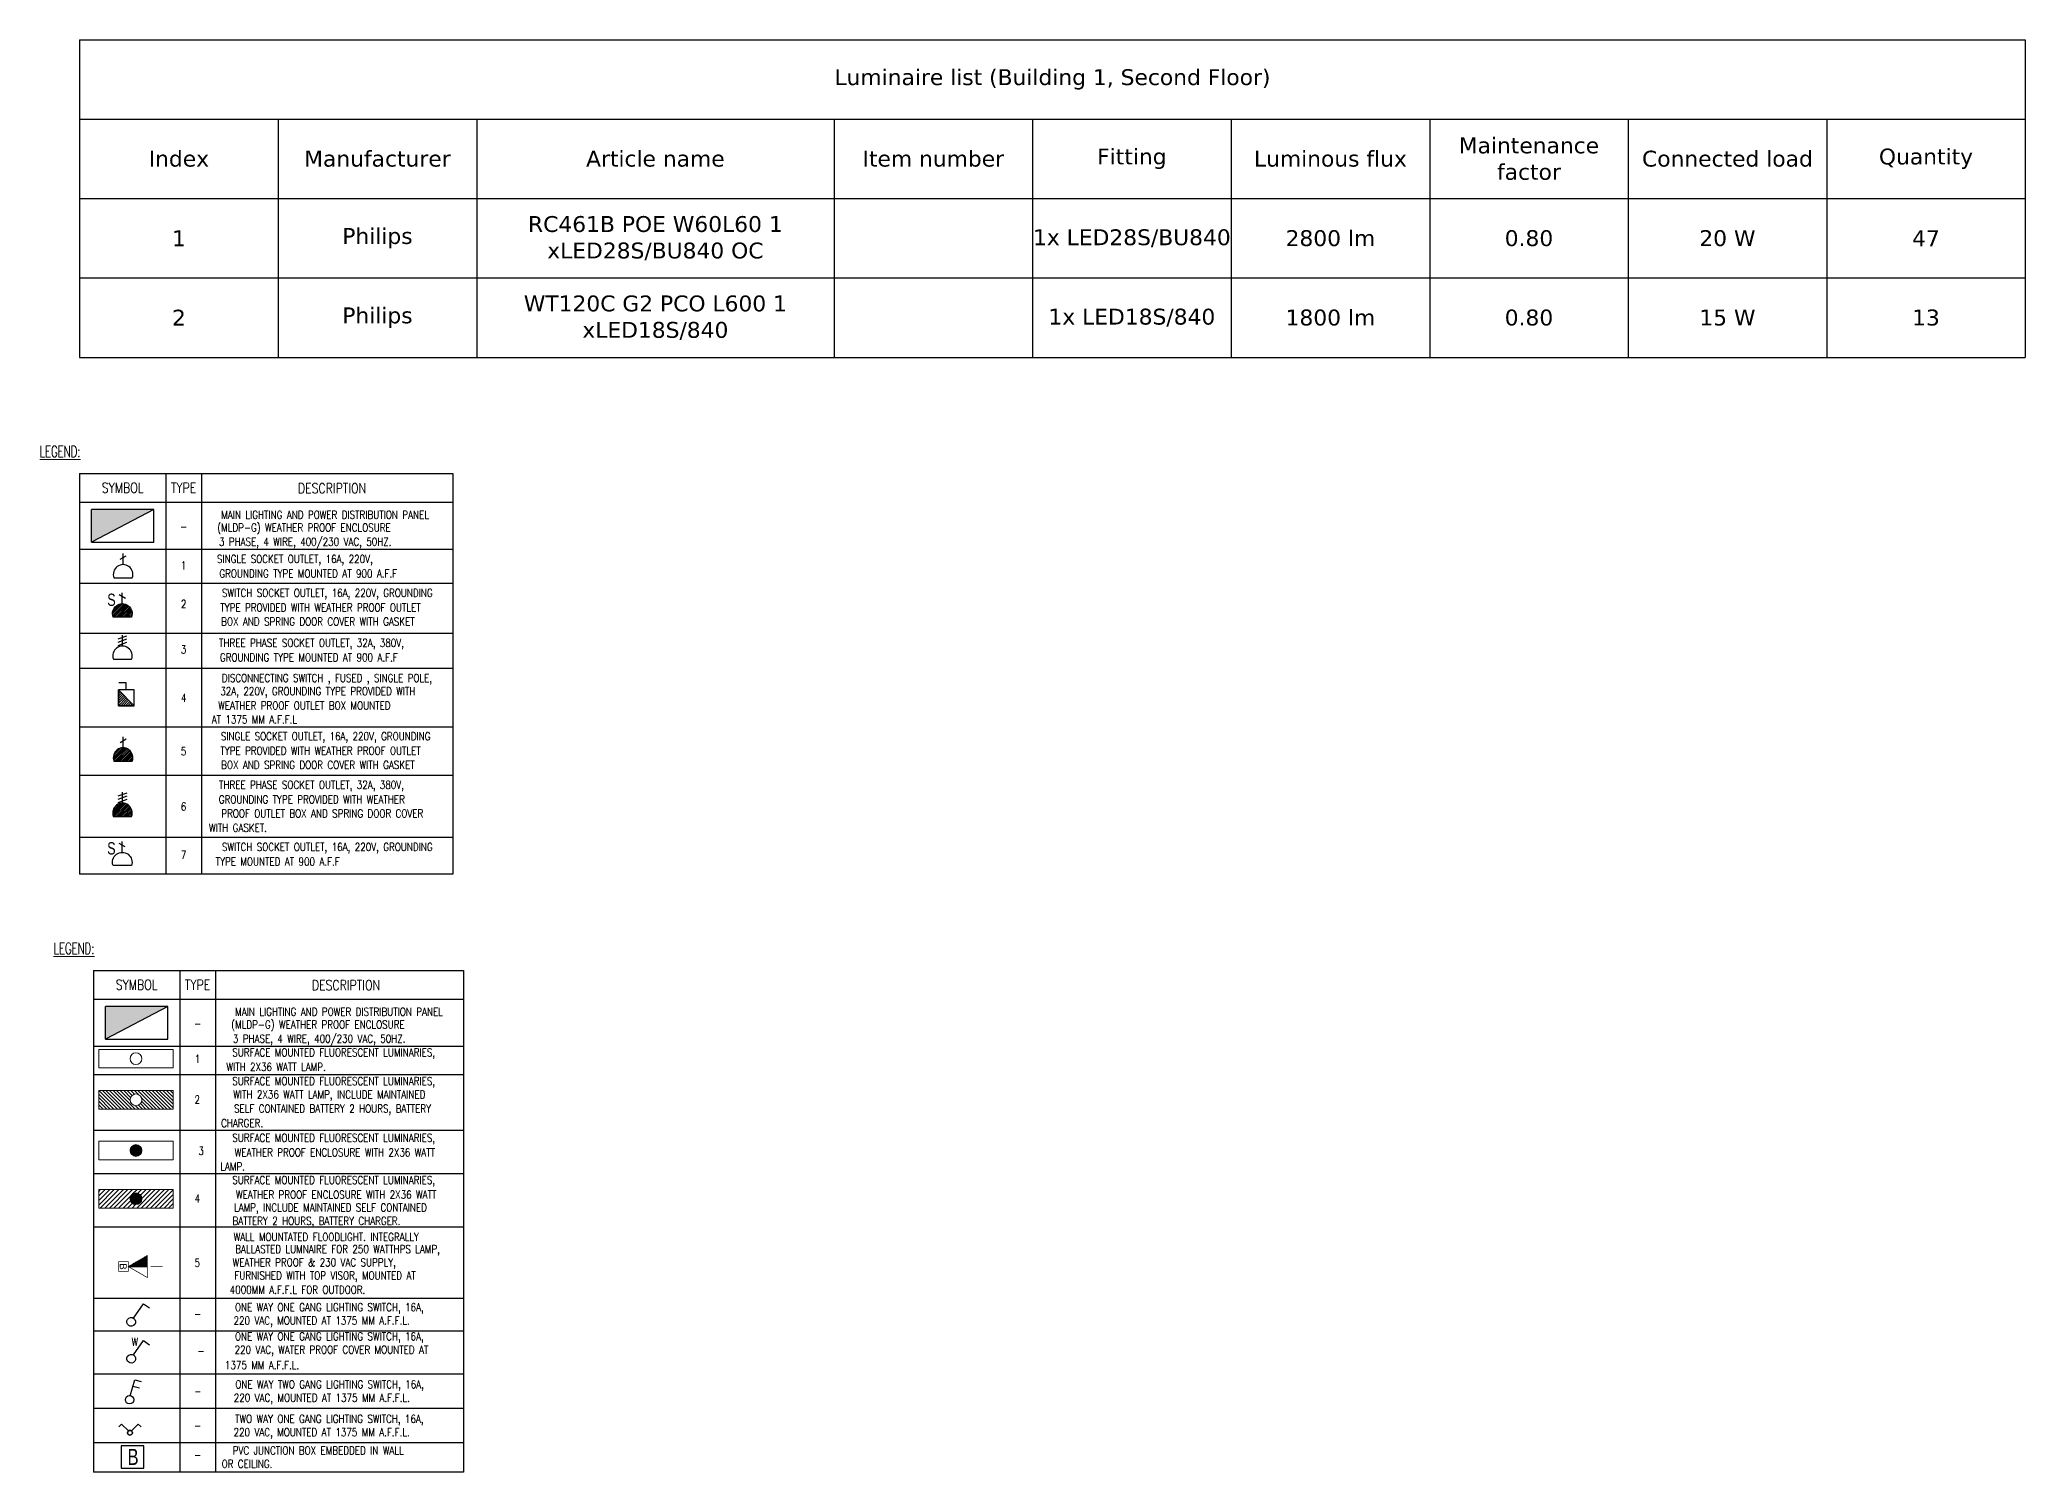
# Model space of a CAD drawing. Header units: inches. Extents: x 0 to 46333, y 12439 to 30520.
# Drawn here: x 21271 to 46333, y 12439 to 30520 of the extents above; entities that cross this region are included whole.
import ezdxf
from ezdxf.enums import TextEntityAlignment as Align

# ---------------------------------------------------------------- set-up
doc = ezdxf.new("R2010")
doc.units = ezdxf.units.IN
doc.header["$MEASUREMENT"] = 0
doc.linetypes.add('DASHDOT', pattern=[1, 0.5, -0.25, 0, -0.25])
for name, color, linetype, lineweight in [('CIVIL', 7, 'Continuous', 0), ('CONDUIT', 2, 'Continuous', 0), ('E-LT-SW', 7, 'Continuous', 25), ('E-LT-SYM-NM', 7, 'Continuous', 0), ('E-LT-TXT', 2, 'Continuous', 25), ('FIXTURE', 2, 'Continuous', 0), ('TEXT', 2, 'Continuous', 0), ('WIRING', 3, 'Continuous', 0)]:
    doc.layers.add(name, color=color, linetype=linetype, lineweight=lineweight)
doc.layers.add('DLX_FL1_LUMKEY', color=7, linetype='Continuous', true_color=0x969696)
for name, color, linetype in [('E-LT-FIX-NM-CLG', 7, 'Continuous'), ('E-PW-SYM', 7, 'Continuous'), ('E-PW-TXT', 2, 'Continuous'), ('Layer1', 8, 'Continuous'), ('v.p', 7, 'Continuous'), ('veportes', 5, 'Continuous')]:
    doc.layers.add(name, color=color, linetype=linetype)
doc.styles.add('a', font='arial.ttf', dxfattribs={"height": 30})
doc.styles.add('EN-SCL', font='swisscl.ttf')
doc.styles.add('ROMDIM', font='romans.shx', dxfattribs={"width": 0.65})
doc.styles.add('TableTextStyle', font='')
doc.styles.get('TableTextStyle').set_extended_font_data('VERDANA.TTF')

# ---------------------------------------------------------------- blocks, each defined once
blk = doc.blocks.new('*T0')
at = {"layer": 'DLX_FL1_LUMKEY', "color": 0, "linetype": 'ByBlock', "lineweight": -2, "transparency": 16777216}
for p, q in [((0, 0), (24557, 0)), ((0, 0), (0, -4009)), ((24557, 0), (24557, -4009)), ((0, -1002), (24557, -1002)), ((2506, -1002), (2506, -4009)), ((5012, -1002), (5012, -4009)), ((9522, -1002), (9522, -4009)), ((12028, -1002), (12028, -4009)), ((14534, -1002), (14534, -4009)), ((17040, -1002), (17040, -4009)), ((19545, -1002), (19545, -4009)), ((22051, -1002), (22051, -4009)), ((0, -2005), (24557, -2005)), ((0, -3007), (24557, -3007)), ((0, -4009), (24557, -4009))]:
    blk.add_line(p, q, dxfattribs=at)
at = {"layer": 'DLX_FL1_LUMKEY', "color": 0, "transparency": 16777216, "attachment_point": 5, "style": 'TableTextStyle'}
for s, insert, char_height, width in [('Luminaire list (Building 1, Second Floor)', (12279, -501), 200.47, 24436.79), ('Maintenance factor', (18293, -1503), 200.47, 2385.54), ('Index', (1253, -1503), 200.5, 2385.54), ('Manufacturer', (3759, -1503), 200.47, 2385.54), ('Article name', (7267, -1503), 200.47, 4390.2), ('Item number', (10775, -1503), 200.47, 2385.54), ('Fitting', (13281, -1503), 200.5, 2385.54), ('Luminous flux', (15787, -1503), 200.47, 2385.54), ('Connected load', (20798, -1503), 200.47, 2385.54), ('Quantity', (23304, -1503), 200.5, 2385.54), ('RC461B POE W60L60 1 xLED28S/BU840 OC', (7267, -2506), 200.47, 4390.2), ('1', (1253, -2506), 200, 2385.54), ('Philips', (3759, -2506), 200.5, 2385.54), ('1x LED28S/BU840', (13281, -2506), 200.47, 2385.54), ('2800 lm', (15787, -2506), 200.5, 2385.54), ('0.80', (18293, -2506), 200.5, 2385.54), ('20 W', (20798, -2506), 200.5, 2385.54), ('47', (23304, -2506), 200.5, 2385.54), ('WT120C G2 PCO L600 1 xLED18S/840', (7267, -3508), 200.47, 4390.2), ('2', (1253, -3508), 200, 2385.54), ('Philips', (3759, -3508), 200.5, 2385.54), ('1x LED18S/840', (13281, -3508), 200.47, 2385.54), ('1800 lm', (15787, -3508), 200.5, 2385.54), ('0.80', (18293, -3508), 200.5, 2385.54), ('15 W', (20798, -3508), 200.5, 2385.54), ('13', (23304, -3508), 200.5, 2385.54)]:
    blk.add_mtext(s, dxfattribs=dict(at, insert=insert, char_height=char_height, width=width))
blk = doc.blocks.new('FAG')
at = {"lineweight": 0}
blk.add_hatch(color=13, dxfattribs=at).paths.add_polyline_path([(0.3, 0.041), (-0.3, 0.041), (-0.3, -0.275)])
at = {"layer": 'Layer1'}
for p, q in [((0.3, 0.041), (-0.3, 0.041)), ((-0.3, -0.275), (-0.3, 0.041)), ((0.3, 0.041), (-0.3, -0.275)), ((0.3, -0.275), (0.3, 0.041)), ((-0.3, -0.275), (0.3, -0.275))]:
    blk.add_line(p, q, dxfattribs=at)
blk = doc.blocks.new('E-S03')
at = {"layer": 'E-PW-SYM', "color": 0}
for p, q in [((-63, 381), (63, 451)), ((-187, 0), (187, 0))]:
    blk.add_line(p, q, dxfattribs=at)
at = {"layer": 'E-PW-SYM', "color": 4}
blk.add_line((0, 270), (0, 495), dxfattribs=at)
at = {"layer": 'E-PW-SYM', "color": 0}
blk.add_arc((0, 70), 200, 339.5371, 200.4629, dxfattribs=at)
at = {"layer": 'E-PW-TXT', "style": 'EN-SCL'}
for tag, p in [('SOCKET3 ABB.', (185, 727)), ('SOCKET3', (534, 203))]:
    blk.add_attdef(tag, text='', height=250, dxfattribs=at).set_placement(p, align=Align.MIDDLE_CENTER)
blk = doc.blocks.new('E-DS02')
at = {"layer": 'E-PW-SYM'}
blk.add_line((177, 354), (-177, 0), dxfattribs=at)
blk.add_lwpolyline([(-177, 354), (-177, 0), (177, 0), (177, 354)], close=True, dxfattribs=at)
blk.add_lwpolyline([(177, 177), (337, 177), (337, 344)], dxfattribs=at)
at = {"layer": 'E-PW-TXT', "style": 'EN-SCL'}
for tag, p in [('DESCONNECT2', (545, 1110)), ('EQUIPMENT2', (545, 780))]:
    blk.add_attdef(tag, text='', height=250, dxfattribs=at).set_placement(p, align=Align.MIDDLE_LEFT)
blk.add_attdef('DISCON2.', text='', height=250, dxfattribs=at).set_placement((685, 203), align=Align.MIDDLE_CENTER)
blk = doc.blocks.new('S5')
at = {"linetype": 'Continuous'}
h = blk.add_hatch(dxfattribs=at)
h.set_pattern_fill('ANSI31', color=1, scale=300, style=0)
h.paths.add_polyline_path([(-457, -197), (-104, -550), (-457, -550)])
blk.add_lwpolyline([(-457, -197), (-104, -550), (-457, -550), (-457, -197)])
at = {"layer": 'E-PW-SYM', "color": 7, "rotation": 90}
blk.add_blockref('E-DS02', (-104, -373), dxfattribs=at)
blk = doc.blocks.new('SW-S-WP')
at = {"layer": 'veportes', "linetype": 'Continuous'}
h = blk.add_hatch(dxfattribs=at)
h.set_pattern_fill('ANSI31', color=1, scale=125, style=0)
h.set_pattern_definition([(45, (27655.371, -14616.151), (-11.04854346, 11.04854346), [])])
edge = h.paths.add_edge_path()
edge.add_arc((560451, 114616), 123, 339.5371, 560.4629)
edge.add_line((560336, 114573), (560565, 114573))
at = {"layer": 'E-PW-SYM', "color": 4}
ref = blk.add_blockref('E-S03', (560451, 114572), dxfattribs=dict(at, xscale=-0.6186868656768638, yscale=0.6186868694394434, zscale=0.6186868686868686))
ref.add_attrib('SOCKET3 ABB.', 'S', dxfattribs={"layer": 'E-PW-TXT', "height": 155, "style": 'EN-SCL'}).set_placement((560314, 114790), align=Align.MIDDLE_CENTER)
blk = doc.blocks.new('S-WE-P')
at = {"layer": 'veportes', "linetype": 'Continuous'}
h = blk.add_hatch(dxfattribs=at)
h.set_pattern_fill('ANSI31', color=1, scale=125, style=0)
h.set_pattern_definition([(45, (27665.824, -14194.343), (-11.04854346, 11.04854346), [])])
edge = h.paths.add_edge_path()
edge.add_arc((560461, 115038), 123, 339.5371, 560.4629)
edge.add_line((560346, 114995), (560576, 114995))
at = {"layer": 'E-PW-SYM', "color": 4, "xscale": 0.6186868656768638, "yscale": 0.6186868656768638, "zscale": 0.6186868656768638}
blk.add_blockref('E-S03', (560461, 114993), dxfattribs=at)
blk = doc.blocks.new('E-S05')
at = {"layer": 'E-PW-SYM', "color": 4}
for p, q in [((-89, 418), (93, 483)), ((-89, 352), (93, 418)), ((0, 270), (0, 495)), ((-89, 286), (93, 352))]:
    blk.add_line(p, q, dxfattribs=at)
at = {"layer": 'E-PW-SYM', "color": 0}
blk.add_line((-187, 0), (187, 0), dxfattribs=at)
blk.add_arc((0, 70), 200, 339.5371, 200.4629, dxfattribs=at)
at = {"layer": 'E-PW-TXT', "style": 'EN-SCL'}
for tag, p in [('SOCKET5 ABB.', (185, 727)), ('SOCKET5', (472, 203))]:
    blk.add_attdef(tag, text='', height=250, dxfattribs=at).set_placement(p, align=Align.MIDDLE_CENTER)
blk = doc.blocks.new('3Q-WP')
at = {"layer": 'veportes', "linetype": 'Continuous'}
h = blk.add_hatch(dxfattribs=at)
h.set_pattern_fill('ANSI31', color=1, scale=125, style=0)
h.set_pattern_definition([(45, (27657.924, -15339.018), (-11.04854346, 11.04854346), [])])
edge = h.paths.add_edge_path()
edge.add_arc((560453, 113893), 123, 339.5371, 560.4629)
edge.add_line((560338, 113850), (560568, 113850))
at = {"layer": 'E-PW-SYM', "color": 4, "xscale": 0.6186868656768638, "yscale": 0.6186868656768638, "zscale": 0.6186868656768638}
blk.add_blockref('E-S05', (560453, 113849), dxfattribs=at)
blk = doc.blocks.new('LIG')
at = {"layer": 'E-LT-FIX-NM-CLG', "color": 2, "lineweight": 0}
blk.add_lwpolyline([(0.6, -0.15), (-0.6, -0.15), (-0.6, 0.15), (0.6, 0.15)], close=True, dxfattribs=at)
at = {"layer": 'E-LT-FIX-NM-CLG', "color": 2, "linetype": 'Continuous', "lineweight": 0}
blk.add_circle((0, 0), 0.0947, dxfattribs=at)
blk = doc.blocks.new('FLU-W.P')
at = {"layer": 'CIVIL', "linetype": 'Continuous'}
h = blk.add_hatch(color=2, dxfattribs=at)
edge = h.paths.add_edge_path()
edge.add_arc((528429, 97871), 94.7, 0, 360)
at = {"layer": 'E-LT-FIX-NM-CLG', "color": 2, "lineweight": 0, "elevation": 0}
blk.add_lwpolyline([(529029, 97721), (527829, 97721), (527829, 98021), (529029, 98021)], close=True, dxfattribs=at)
at = {"layer": 'E-LT-FIX-NM-CLG', "color": 2, "linetype": 'Continuous', "lineweight": 0}
blk.add_circle((528429, 97871), 94.7, dxfattribs=at)
blk = doc.blocks.new('2X36 EM')
at = {"layer": 'CIVIL', "linetype": 'Continuous'}
h = blk.add_hatch(dxfattribs=at)
h.set_pattern_fill('ANSI31', color=1, scale=325, style=0)
h.paths.add_polyline_path([(535218, 113944), (535218, 115144), (535518, 115144), (535518, 113944)])
edge = h.paths.add_edge_path(flags=16)
edge.add_arc((535368, 114544), 94.7, 0, 360)
at = {"layer": 'E-LT-FIX-NM-CLG', "color": 2, "lineweight": 0}
blk.add_lwpolyline([(535218, 113944), (535218, 115144), (535518, 115144), (535518, 113944)], close=True, dxfattribs=at)
at = {"layer": 'E-LT-FIX-NM-CLG', "color": 2, "linetype": 'Continuous', "lineweight": 0}
blk.add_circle((535368, 114544), 94.7, dxfattribs=at)
blk = doc.blocks.new('SW01')
at = {"layer": 'E-LT-SW', "color": 7}
for p, q in [((41, 113), (222, 294)), ((222, 294), (296, 220))]:
    blk.add_line(p, q, dxfattribs=at)
blk.add_circle((0, 64), 64, dxfattribs=at)
blk = doc.blocks.new('1P-2W')
at = {"layer": 'E-LT-SW', "yscale": 0.6267857160855783, "zscale": 0.6267857142857143}
for xscale in [-0.6267857586499304, 0.6267857586499304]:
    blk.add_blockref('SW01', (530151, 119974), dxfattribs=dict(at, xscale=xscale))
blk = doc.blocks.new('S9')
at = {"layer": 'E-PW-SYM'}
blk.add_lwpolyline([(37, 318), (37, 36), (320, 36), (320, 318)], close=True, dxfattribs=at)
at = {"layer": 'E-PW-TXT', "style": 'EN-SCL'}
blk.add_attdef('B', text='', height=200, dxfattribs=at).set_placement((184, 178), align=Align.MIDDLE_CENTER)
blk = doc.blocks.new('A$C17464F4F')
at = {"linetype": 'Continuous'}
h = blk.add_hatch(dxfattribs=at)
h.set_pattern_fill('ANSI31', color=2, scale=125, style=0)
h.paths.add_polyline_path([(812, 260), (272, 260), (812, 572)])
at = {"color": 7, "linetype": 'Continuous'}
blk.add_line((272, 260), (812, 260), dxfattribs=at)
at = {"layer": 'E-LT-SYM-NM', "const_width": 20, "flags": 128}
for points in [[(272, 260), (812, -52), (812, 572)], [(272, 124), (272, 396), (0, 396), (0, 124)]]:
    blk.add_lwpolyline(points, close=True, dxfattribs=at)
blk.add_lwpolyline([(908, 260), (1252, 260)], dxfattribs=at)
at = {"layer": 'CONDUIT', "color": 2, "linetype": 'DASHDOT', "style": 'a'}
blk.add_text('B', height=200, rotation=270, dxfattribs=at).set_placement((28, 356))
blk = doc.blocks.new('VAPOURE')
at = {"layer": 'v.p', "linetype": 'Continuous'}
h = blk.add_hatch(dxfattribs=at)
h.set_pattern_fill('ANSI31', color=1, scale=325, style=0)
h.paths.add_polyline_path([(560116, 112074), (561054, 112074), (561054, 111840), (560116, 111840)])
edge = h.paths.add_edge_path(flags=16)
edge.add_ellipse((560585, 111957), major_axis=(-52.3, 52.3), ratio=1, start_angle=0, end_angle=360)
h = blk.add_hatch(color=2, dxfattribs=at)
edge = h.paths.add_edge_path()
edge.add_ellipse((560585, 111957), major_axis=(-52.3, 52.3), ratio=1, start_angle=0, end_angle=360)
at = {"layer": 'E-LT-FIX-NM-CLG', "color": 2, "lineweight": 0}
for p, q in [((560116, 112074), (561054, 112074)), ((560116, 111840), (560116, 112074)), ((561054, 112074), (561054, 111840)), ((561054, 111840), (560116, 111840))]:
    blk.add_line(p, q, dxfattribs=at)
at = {"layer": 'E-LT-FIX-NM-CLG', "color": 2, "linetype": 'Continuous', "lineweight": 0}
blk.add_ellipse((560585, 111957), major_axis=(-52.3, 52.3), ratio=1, start_param=-0.785398, end_param=5.497787, dxfattribs=at)
blk = doc.blocks.new('E-SW02')
at = {"layer": 'E-LT-SW', "color": 7}
for p, q in [((21, 17), (114, 110)), ((77, 73), (116, 35)), ((114, 110), (152, 72))]:
    blk.add_line(p, q, dxfattribs=at)
blk.add_circle((0, -8), 32.8, dxfattribs=at)
at = {"layer": 'E-LT-TXT', "style": 'EN-SCL'}
blk.add_attdef('SWITCHE1 A/B', text='', height=250, dxfattribs=at).set_placement((-311, 4), align=Align.MIDDLE_CENTER)

msp = doc.modelspace()

# ---------------------------------------------------------------- linework, layer by layer
at = {"layer": 'v.p', "linetype": 'Continuous'}
for p, q in [((21775, 25046), (21775, 19989)), ((22863, 25046), (22863, 19989)), ((23313, 25046), (23313, 19989)), ((26485, 25046), (26485, 19989)), ((26485, 24084), (21775, 24084)), ((26485, 23655), (21775, 23655)), ((26485, 23025), (21775, 23025)), ((26485, 22582), (21775, 22582)), ((26485, 21844), (21775, 21844)), ((26485, 21233), (21775, 21233)), ((26485, 20449), (21775, 20449)), ((26485, 19989), (21775, 19989)), ((21951, 18774), (21951, 12439)), ((23039, 18774), (23039, 12439)), ((23489, 18774), (23489, 12439)), ((26619, 18774), (26619, 12439)), ((26619, 17812), (21951, 17812)), ((26619, 17455), (21951, 17455)), ((26619, 16752), (21951, 16752)), ((26619, 16205), (21951, 16205)), ((26619, 15533), (21951, 15533)), ((26619, 14631), (21951, 14631)), ((26619, 14219), (21951, 14219)), ((26619, 13679), (21951, 13679)), ((26619, 13244), (21951, 13244)), ((26619, 12810), (21951, 12810)), ((26619, 12439), (21951, 12439))]:
    msp.add_line(p, q, dxfattribs=at)
for points in [[(21775, 25046), (26485, 25046)], [(21775, 24684), (26485, 24684)], [(21951, 18774), (26619, 18774)], [(21951, 18411), (26619, 18411)]]:
    msp.add_lwpolyline(points, dxfattribs=at)

# ---------------------------------------------------------------- block references
msp.add_blockref('*T0', (21775, 30520))
at = {"xscale": 0.5656565680646963, "yscale": 0.5656565680646963, "zscale": 0.5656565680646963}
msp.add_blockref('S5', (22523, 22425), dxfattribs=at)
at = {"xscale": 1.010101010100698, "yscale": 1.010101010100698, "zscale": 1.010101010100698}
msp.add_blockref('S9', (22264, 12453), dxfattribs=at).add_auto_attribs({'B': 'B'})
at = {"layer": 'CIVIL', "linetype": 'Continuous', "xscale": 0.7812697854305952, "yscale": 0.7812697854305952, "zscale": 0.7812697854305952, "rotation": 180}
msp.add_blockref('FLU-W.P', (435332, 92964), dxfattribs=at)
at = {"layer": 'E-LT-SW', "xscale": 0.8650601911002302, "yscale": 0.8650601342922073, "zscale": 0.8650601323381149, "rotation": 9.81018626064502}
for p in [(22436, 14282), (22436, 13818)]:
    msp.add_blockref('SW01', p, dxfattribs=at)
at = {"layer": 'E-LT-SW', "color": 7, "xscale": 1.596122297459021, "yscale": 1.596122297459021, "zscale": 1.596122297459021, "rotation": 29.48132203021233}
msp.add_blockref('E-SW02', (22399, 13365), dxfattribs=at)
at = {"layer": 'E-LT-TXT', "color": 0, "xscale": 0.4437829433663865, "yscale": 0.4437829433663865, "zscale": 0.4437829433663865}
msp.add_blockref('A$C17464F4F', (22269, 14920), dxfattribs=at)
at = {"layer": 'E-PW-SYM', "color": 4}
for name, p, xscale, yscale, zscale in [('E-S03', (22324, 23728), 0.6186868656768638, 0.6186868656768638, 0.6186868656768638), ('E-S05', (22316, 22701), 0.6125000000465661, 0.6125000000465661, 0.6125000000465661)]:
    msp.add_blockref(name, p, dxfattribs=dict(at, xscale=xscale, yscale=yscale, zscale=zscale))
ref = msp.add_blockref('E-S03', (22313, 20096), dxfattribs=dict(at, xscale=-0.6186868656768638, yscale=0.6186868694394434, zscale=0.6186868686868686))
ref.add_attrib('SOCKET3 ABB.', 'S', dxfattribs={"layer": 'E-PW-TXT', "height": 155, "style": 'EN-SCL'}).set_placement((22176, 20314), align=Align.MIDDLE_CENTER)
at = {"layer": 'FIXTURE', "color": 0, "xscale": 781.2697855962651, "yscale": 781.2697855962651, "zscale": 781.2697855962651}
msp.add_blockref('LIG', (22486, 17659), dxfattribs=at)
at = {"layer": 'FIXTURE', "linetype": 'Continuous', "xscale": 0.7812697854305952, "yscale": 0.7812697854305952, "zscale": 0.7812697854305952, "rotation": 90}
msp.add_blockref('2X36 EM', (111976, -401127), dxfattribs=at)
at = {"layer": 'Layer1', "xscale": 1307.115409184586, "yscale": 1307.115409184586, "zscale": 1307.115409184586}
for p in [(22319, 24537), (22495, 18264)]:
    msp.add_blockref('FAG', p, dxfattribs=at)
at = {"layer": 'v.p', "color": 1, "linetype": 'Continuous'}
msp.add_blockref('VAPOURE', (-538099, -96066), dxfattribs=at)
at = {"layer": 'veportes', "color": 1, "linetype": 'Continuous'}
for name, p in [('SW-S-WP', (-538137, -91339)), ('S-WE-P', (-538137, -93577)), ('3Q-WP', (-538137, -93132))]:
    msp.add_blockref(name, p, dxfattribs=at)
at = {"layer": 'WIRING', "linetype": 'Continuous', "xscale": 0.7531656084038332, "yscale": 0.7531656084038332, "zscale": 0.7531656084038332}
msp.add_blockref('1P-2W', (-376881, -77453), dxfattribs=at)

# ---------------------------------------------------------------- texts
at = {"layer": 'TEXT', "color": 4, "style": 'ROMDIM', "width": 0.65}
for p in [(21271, 25251), (21447, 18979)]:
    msp.add_text('%%ULEGEND:', height=143.2, dxfattribs=at).set_placement(p)
at = {"layer": 'TEXT', "color": 2, "style": 'ROMDIM', "width": 0.8}
for s, height, p in [('SYMBOL', 126.3, (22319, 24865)), ('TYPE', 126.3, (23088, 24865)), ('DESCRIPTION', 126.26, (24961, 24859)), ('MAIN LIGHTING AND POWER DISTRIBUTION PANEL ', 101.01, (24901, 24524)), ('-', 101, (23088, 24374)), ('(MLDP-G) WEATHER PROOF ENCLOSURE ', 101.01, (24635, 24355)), ('3 PHASE, 4 WIRE, 400/230 VAC, 50HZ.', 101.01, (24623, 24176)), ('1', 101, (23088, 23885)), ('SINGLE SOCKET OUTLET, 16A, 220V,', 101.01, (24492, 23951)), ('GROUNDING TYPE MOUNTED AT 900 A.F.F', 101.01, (24661, 23782)), ('SWITCH SOCKET OUTLET, 16A, 220V, GROUNDING ', 101.01, (24929, 23522)), ('2', 101, (23088, 23398)), ('TYPE PROVIDED WITH WEATHER PROOF OUTLET', 101.01, (24815, 23353)), ('BOX AND SPRING DOOR COVER WITH GASKET', 101.01, (24783, 23176)), ('3', 101, (23088, 22824)), ('THREE PHASE SOCKET OUTLET, 32A, 380V,', 101.01, (24702, 22892)), ('GROUNDING TYPE MOUNTED AT 900 A.F.F', 101.01, (24668, 22724)), ('32A, 220V, GROUNDING TYPE PROVIDED WITH ', 101.01, (24810, 22282)), ('DISCONNECTING SWITCH , FUSED , SINGLE POLE, ', 101.01, (24925, 22448)), ('4', 101, (23088, 22213)), ('WEATHER PROOF OUTLET BOX MOUNTED ', 101.01, (24640, 22116)), ('AT 1375 MM A.F.F.L', 101.01, (23981, 21940)), ('5', 101, (23088, 21540)), ('TYPE PROVIDED WITH WEATHER PROOF OUTLET', 101.01, (24816, 21545)), ('SINGLE SOCKET OUTLET, 16A, 220V, GROUNDING', 101.01, (24881, 21713)), ('BOX AND SPRING DOOR COVER WITH GASKET', 101.01, (24783, 21367)), ('THREE PHASE SOCKET OUTLET, 32A, 380V,', 101.01, (24702, 21100)), ('6', 101, (23088, 20841)), ('GROUNDING TYPE PROVIDED WITH WEATHER', 101.01, (24706, 20931)), ('PROOF OUTLET BOX AND SPRING DOOR COVER', 101.01, (24838, 20754)), ('WITH GASKET.', 101.01, (23774, 20574)), ('SWITCH SOCKET OUTLET, 16A, 220V, GROUNDING ', 101.01, (24929, 20316)), ('7', 101, (23088, 20230)), ('TYPE MOUNTED AT 900 A.F.F', 101.01, (24275, 20147)), ('SYMBOL', 126.3, (22495, 18592)), ('TYPE', 126.3, (23264, 18592)), ('DESCRIPTION', 126.26, (25137, 18587)), ('MAIN LIGHTING AND POWER DISTRIBUTION PANEL ', 101.01, (25077, 18251)), ('-', 101, (23264, 18102)), ('(MLDP-G) WEATHER PROOF ENCLOSURE ', 101.01, (24811, 18083)), ('3 PHASE, 4 WIRE, 400/230 VAC, 50HZ.', 101.01, (24799, 17904)), ('1', 101, (23264, 17657)), ('WITH 2X36 WATT LAMP.', 101.01, (24255, 17555)), ('SURFACE MOUNTED FLUORESCENT LUMINARIES,', 101.01, (24982, 17723)), ('SURFACE MOUNTED FLUORESCENT LUMINARIES,', 101.01, (24982, 17361)), ('2', 101, (23260, 17143)), ('WITH 2X36 WATT LAMP, INCLUDE MAINTAINED', 101.01, (24927, 17192)), ('SELF CONTAINED BATTERY 2 HOURS, BATTERY', 101.01, (24967, 17013)), ('CHARGER.', 101, (23826, 16845)), ('3', 101, (23308, 16495)), ('SURFACE MOUNTED FLUORESCENT LUMINARIES,', 101.01, (24982, 16645)), ('LAMP.', 101, (23706, 16298)), ('WEATHER PROOF ENCLOSURE WITH 2X36 WATT', 101.01, (24997, 16476)), ('SURFACE MOUNTED FLUORESCENT LUMINARIES,', 101.01, (24982, 16112)), ('4', 101, (23260, 15895)), ('LAMP, INCLUDE MAINTAINED SELF CONTAINED', 101.01, (24941, 15765)), ('WEATHER PROOF ENCLOSURE WITH 2X36 WATT ', 101.01, (25041, 15943)), ('BATTERY 2 HOURS, BATTERY CHARGER.', 101.01, (24764, 15596)), ('WALL MOUNTATED FLOODLIGHT. INTEGRALLY ', 101.01, (24916, 15409)), ('BALLASTED LUMNAIRE FOR 250 WATTHPS LAMP,', 101.01, (25031, 15240)), ('5', 101, (23261, 15082)), ('WEATHER PROOF & 230 VAC SUPPLY,', 101.01, (24737, 15073)), ('4000MM A.F.F.L FOR OUTDOOR.', 101.01, (24525, 14743)), ('FURNISHED WITH TOP VISOR, MOUNTED AT', 101.01, (24873, 14907)), ('ONE WAY ONE GANG LIGHTING SWITCH, 16A, ', 101.01, (24955, 14507)), ('-', 101, (23264, 14436)), ('220 VAC, MOUNTED AT 1375 MM A.F.F.L.', 101.01, (24830, 14338)), ('W', 101, (22471, 14085)), ('220 VAC, WATER PROOF COVER MOUNTED AT', 101.01, (24954, 13971)), ('ONE WAY ONE GANG LIGHTING SWITCH, 16A, ', 101.01, (24955, 14139)), ('-', 101, (23308, 13969)), ('1375 MM A.F.F.L.', 101.01, (24078, 13792)), ('ONE WAY TWO GANG LIGHTING SWITCH, 16A, ', 101.01, (24958, 13533)), ('-', 101, (23267, 13462)), ('220 VAC, MOUNTED AT 1375 MM A.F.F.L.', 101.01, (24833, 13364)), ('TWO WAY ONE GANG LIGHTING SWITCH, 16A, ', 101.01, (24955, 13098)), ('-', 101, (23264, 13027)), ('220 VAC, MOUNTED AT 1375 MM A.F.F.L.', 101.01, (24830, 12929)), ('-', 101, (23264, 12656)), ('OR CEILING.', 101.01, (23888, 12545)), ('PVC JUNCTION BOX EMBEDDED IN WALL', 101.01, (24786, 12714))]:
    msp.add_text(s, height=height, dxfattribs=at).set_placement(p, align=Align.MIDDLE)

doc.saveas('drawing.dxf')
